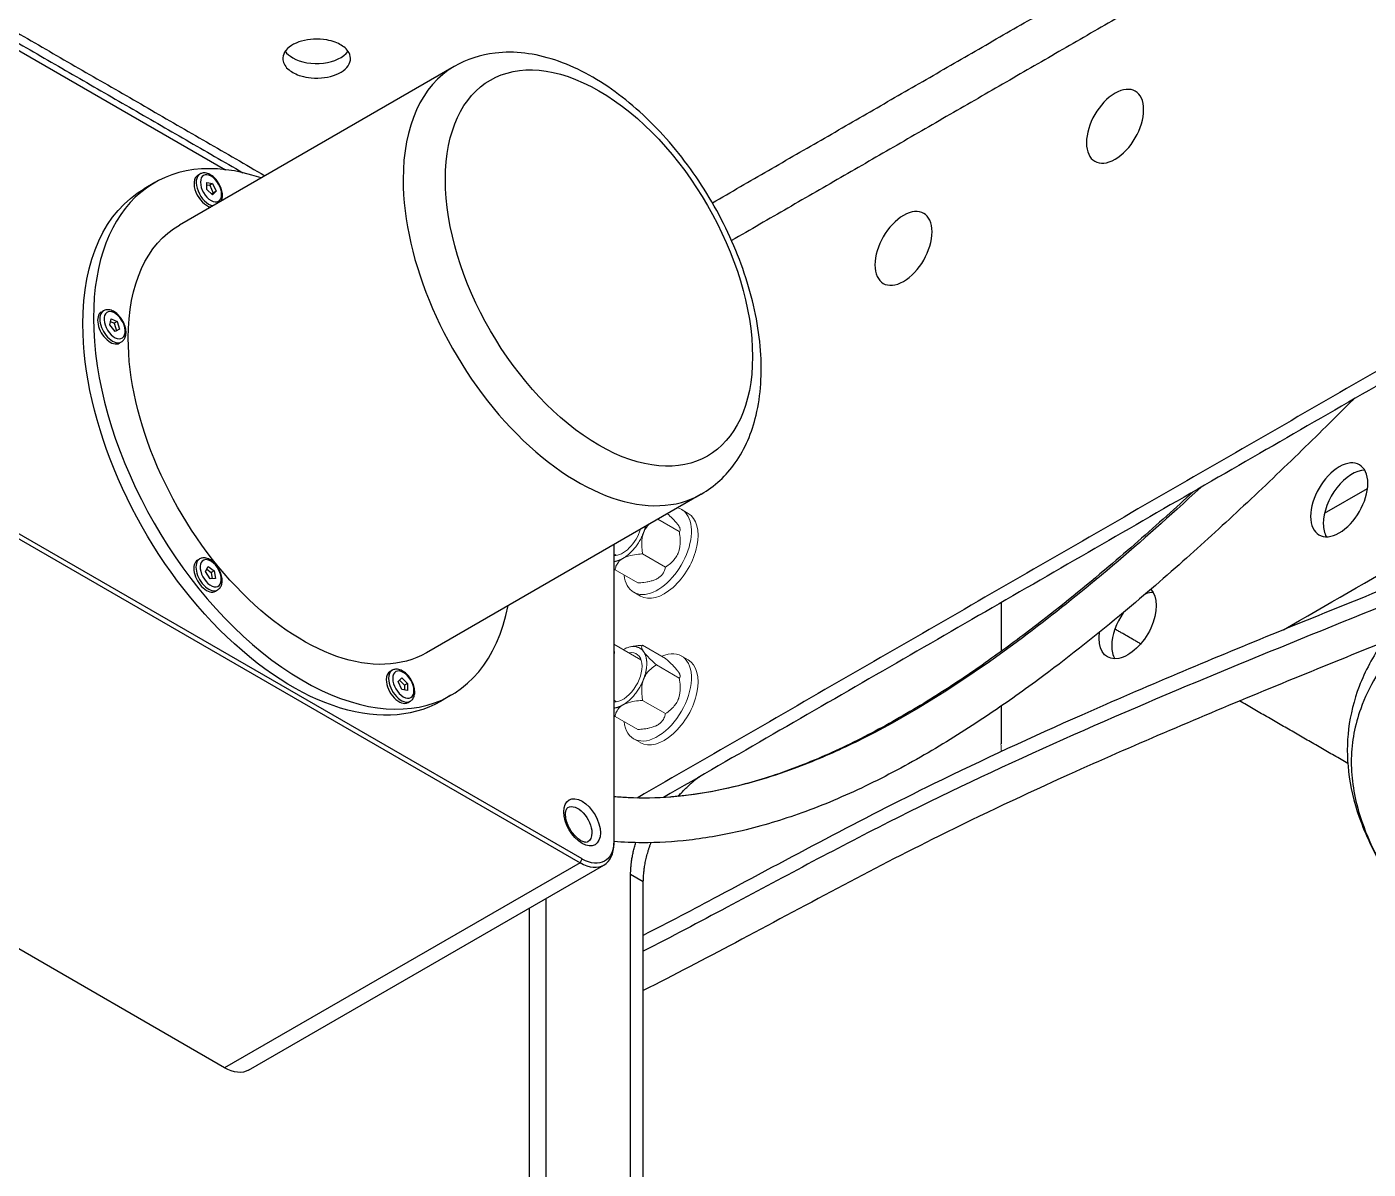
# Model space of a CAD drawing. Header units: millimetres. Extents: x 0 to 8410, y 0 to 5940.
# Drawn here: x 1125.6 to 1522.6, y 4687 to 5025.3 of the extents above; entities that cross this region are included whole.
import ezdxf

# ---------------------------------------------------------------- set-up
doc = ezdxf.new("R2010")
doc.units = ezdxf.units.MM
doc.header["$LTSCALE"] = 5
for name, color, linetype in [('EL3', 3, 'Continuous'), ('EL4', 4, 'Continuous'), ('EL7', 6, 'Continuous')]:
    doc.layers.add(name, color=color, linetype=linetype)

msp = doc.modelspace()

# ---------------------------------------------------------------- linework, layer by layer
at = {"color": 0, "linetype": 'Continuous', "lineweight": 0, "extrusion": (0.707107, 0.408248, 0.57735)}
for p, q in [((1319.38, 4882.39), (1321.37, 4881.25)), ((1312.39, 4879.52), (1318.71, 4875.87)), ((1318.91, 4876.9), (1319, 4876.65)), ((1299.37, 4869.29), (1300.19, 4868.82)), ((1307.87, 4869.24), (1314.63, 4865.35)), ((1299.71, 4864.53), (1306.46, 4860.63)), ((1310.01, 4861.09), (1309.23, 4860.94)), ((1305.23, 4857.88), (1307.22, 4856.74)), ((1299.37, 4842.54), (1307.39, 4837.91)), ((1304.33, 4841.74), (1305.11, 4841.88)), ((1307.87, 4842.19), (1314.63, 4838.3)), ((1311.96, 4836.38), (1318.71, 4832.49)), ((1319.38, 4839.01), (1321.37, 4837.86)), ((1318.91, 4833.51), (1319, 4833.27)), ((1299.37, 4825.9), (1300.19, 4825.43)), ((1307.87, 4825.86), (1314.63, 4821.96)), ((1299.71, 4821.14), (1306.46, 4817.24)), ((1310.01, 4817.7), (1309.23, 4817.56)), ((1305.23, 4814.5), (1307.22, 4813.35))]:
    msp.add_line(p, q, dxfattribs=at)
at = {"color": 0, "linetype": 'Continuous', "lineweight": 0, "extrusion": (-1.16467e-16, 3.51927e-17, -1)}
msp.add_ellipse((1312.31, 4870.14), major_axis=(7.08, 12.26), ratio=0.57735, start_param=-0.155427, end_param=3.804057, dxfattribs=at)
at = {"color": 0, "linetype": 'Continuous', "lineweight": 0}
for centre, major_axis, start_param, end_param in [((1314.29, 4868.99), (-7.08, -12.26), 0, 3.141593), ((1302.03, 4876.07), (-4.01, -6.94), 0.29629, 1.959357), ((1302.03, 4832.69), (-4.01, -6.94), 0.29629, 3.595989), ((1314.29, 4825.6), (-7.08, -12.26), 0, 3.141593)]:
    msp.add_ellipse(centre, major_axis=major_axis, ratio=0.57735, start_param=start_param, end_param=end_param, dxfattribs=at)
at = {"color": 0, "linetype": 'Continuous', "lineweight": 0, "extrusion": (-1.44222e-16, -1.28814e-17, -1)}
msp.add_ellipse((1294.41, 4837.09), major_axis=(-3.6, -6.24), ratio=0.57735, start_param=-2.588319, end_param=-2.12407, dxfattribs=at)
at = {"color": 0, "linetype": 'Continuous', "lineweight": 0, "extrusion": (-3.05044e-16, 2.08167e-16, -1)}
msp.add_ellipse((1312.31, 4826.75), major_axis=(7.08, 12.26), ratio=0.57735, start_param=-0.662464, end_param=3.804057, dxfattribs=at)
at = {"color": 0, "linetype": 'Continuous', "lineweight": 0, "extrusion": (-1.57104e-16, 1.86852e-16, -1)}
msp.add_ellipse((1426.48, 4820.19), major_axis=(8.85, 15.34), ratio=0.57735, start_param=-2.516984, end_param=-2.356194, dxfattribs=at)
at = {"color": 0, "linetype": 'Continuous', "lineweight": 0}
for points, knots in [([(1315.21, 4881.15), (1315.72, 4880.68), (1316.22, 4880.2), (1317.29, 4879.13), (1317.83, 4878.55), (1318.27, 4877.98), (1318.31, 4877.92), (1318.37, 4877.85), (1318.39, 4877.83), (1318.41, 4877.79), (1318.42, 4877.78), (1318.42, 4877.77)], [0.461618, 0.461618, 0.461618, 0.461618, 1.688809, 1.688809, 3.321649, 3.321649, 3.493345, 3.493345, 3.568524, 3.568524, 3.601267, 3.601267, 3.601267, 3.601267]), ([(1309.74, 4877.99), (1309.2, 4877.42), (1308.72, 4876.76), (1308.32, 4875.91), (1308.28, 4875.82), (1308.22, 4875.69), (1308.2, 4875.65), (1308.18, 4875.58), (1308.17, 4875.55), (1308.16, 4875.52)], [1.837063, 1.837063, 1.837063, 1.837063, 3.321866, 3.321866, 3.490576, 3.490576, 3.567191, 3.567191, 3.617027, 3.617027, 3.617027, 3.617027]), ([(1318.44, 4877.74), (1318.45, 4877.73), (1318.46, 4877.72), (1318.49, 4877.68), (1318.51, 4877.65), (1318.55, 4877.59), (1318.57, 4877.56), (1318.64, 4877.45), (1318.69, 4877.36), (1318.82, 4877.11), (1318.89, 4876.96), (1319.01, 4876.57), (1319.01, 4876.37), (1318.91, 4876.07), (1318.82, 4875.96), (1318.71, 4875.87)], [3.632729, 3.632729, 3.632729, 3.632729, 3.681711, 3.681711, 3.769744, 3.769744, 3.879, 3.879, 4.187152, 4.187152, 4.851847, 4.851847, 6.118117, 6.118117, 7.216598, 7.216598, 7.216598, 7.216598]), ([(1318.71, 4875.87), (1318.75, 4875.66), (1318.78, 4875.44), (1318.92, 4874.47), (1319, 4873.69), (1319, 4871.95), (1318.89, 4870.99), (1318.57, 4869.98), (1318.54, 4869.89), (1318.49, 4869.76), (1318.48, 4869.71), (1318.46, 4869.65), (1318.45, 4869.64), (1318.44, 4869.62)], [0, 0, 0, 0, 0.377233, 0.377233, 1.687862, 1.687862, 3.321866, 3.321866, 3.490576, 3.490576, 3.567191, 3.567191, 3.601296, 3.601296, 3.601296, 3.601296]), ([(1308.16, 4875.52), (1308.15, 4875.52), (1308.15, 4875.52), (1308.14, 4875.48), (1308.13, 4875.45), (1308.1, 4875.38), (1308.08, 4875.33), (1308.03, 4875.18), (1308, 4875.07), (1307.92, 4874.81), (1307.87, 4874.65), (1307.73, 4874.05), (1307.67, 4873.6), (1307.54, 4872.02), (1307.62, 4870.74), (1307.87, 4869.24)], [3.617027, 3.617027, 3.617027, 3.617027, 3.622193, 3.622193, 3.679526, 3.679526, 3.764967, 3.764967, 3.953818, 3.953818, 4.235453, 4.235453, 4.997216, 4.997216, 6.914269, 6.914269, 6.914269, 6.914269]), ([(1302.03, 4867.9), (1302, 4867.89), (1301.98, 4867.87), (1301.91, 4867.83), (1301.87, 4867.81), (1301.76, 4867.74), (1301.69, 4867.69), (1301.52, 4867.57), (1301.42, 4867.5), (1301.1, 4867.24), (1300.9, 4867.04), (1300.4, 4866.43), (1300.16, 4866), (1299.86, 4865.22), (1299.77, 4864.87), (1299.71, 4864.53)], [3.615888, 3.615888, 3.615888, 3.615888, 3.680117, 3.680117, 3.771576, 3.771576, 3.957492, 3.957492, 4.224418, 4.224418, 4.899029, 4.899029, 6.19686, 6.19686, 7.216491, 7.216491, 7.216491, 7.216491]), ([(1307.87, 4869.24), (1307.65, 4869.23), (1307.42, 4869.21), (1306.42, 4869.13), (1305.64, 4869.03), (1304.02, 4868.72), (1303.18, 4868.48), (1302.38, 4868.09), (1302.31, 4868.05), (1302.19, 4867.99), (1302.15, 4867.97), (1302.08, 4867.94), (1302.06, 4867.92), (1302.03, 4867.9), (1302.03, 4867.9), (1302.03, 4867.9)], [0, 0, 0, 0, 0.390942, 0.390942, 1.70681, 1.70681, 3.290399, 3.290399, 3.458722, 3.458722, 3.550802, 3.550802, 3.615521, 3.615521, 3.615888, 3.615888, 3.615888, 3.615888]), ([(1318.42, 4869.57), (1318.41, 4869.54), (1318.4, 4869.52), (1318.37, 4869.44), (1318.35, 4869.4), (1318.29, 4869.25), (1318.25, 4869.15), (1318.13, 4868.91), (1318.06, 4868.77), (1317.76, 4868.26), (1317.52, 4867.91), (1316.6, 4866.78), (1315.74, 4866.05), (1314.63, 4865.35)], [3.632759, 3.632759, 3.632759, 3.632759, 3.679526, 3.679526, 3.764967, 3.764967, 3.953818, 3.953818, 4.235453, 4.235453, 4.997216, 4.997216, 6.914269, 6.914269, 6.914269, 6.914269]), ([(1314.63, 4865.35), (1314.6, 4865.21), (1314.58, 4865.08), (1314.43, 4864.5), (1314.26, 4864.06), (1313.72, 4863.12), (1313.3, 4862.63), (1312.63, 4862.17), (1312.57, 4862.13), (1312.46, 4862.06), (1312.43, 4862.04), (1312.37, 4862.01), (1312.35, 4861.99), (1312.33, 4861.98)], [0, 0, 0, 0, 0.390942, 0.390942, 1.70681, 1.70681, 3.290399, 3.290399, 3.458722, 3.458722, 3.550802, 3.550802, 3.600153, 3.600153, 3.600153, 3.600153]), ([(1312.29, 4861.96), (1312.27, 4861.95), (1312.25, 4861.94), (1312.19, 4861.9), (1312.15, 4861.88), (1312.02, 4861.82), (1311.94, 4861.77), (1311.73, 4861.68), (1311.61, 4861.62), (1311.15, 4861.43), (1310.81, 4861.32), (1309.75, 4861.03), (1309, 4860.89), (1307.67, 4860.72), (1307.06, 4860.67), (1306.46, 4860.63)], [3.631623, 3.631623, 3.631623, 3.631623, 3.680117, 3.680117, 3.771576, 3.771576, 3.957492, 3.957492, 4.224418, 4.224418, 4.899029, 4.899029, 6.19686, 6.19686, 7.216491, 7.216491, 7.216491, 7.216491]), ([(1305.11, 4841.88), (1305.43, 4841.94), (1305.76, 4841.99), (1306.67, 4842.1), (1307.28, 4842.16), (1307.87, 4842.19)], [5.632661, 5.632661, 5.632661, 5.632661, 6.19686, 6.19686, 7.216491, 7.216491, 7.216491, 7.216491]), ([(1307.87, 4842.19), (1307.84, 4842.16), (1307.8, 4842.13), (1307.66, 4841.97), (1307.59, 4841.82), (1307.59, 4841.35), (1307.7, 4841.01), (1308.02, 4840.51), (1308.05, 4840.47), (1308.09, 4840.39), (1308.11, 4840.37), (1308.14, 4840.34), (1308.15, 4840.32), (1308.16, 4840.31)], [0, 0, 0, 0, 0.377318, 0.377318, 1.688809, 1.688809, 3.321649, 3.321649, 3.493345, 3.493345, 3.568524, 3.568524, 3.616998, 3.616998, 3.616998, 3.616998]), ([(1308.16, 4840.31), (1308.16, 4840.3), (1308.16, 4840.3), (1308.17, 4840.28), (1308.18, 4840.27), (1308.22, 4840.22), (1308.24, 4840.19), (1308.28, 4840.13), (1308.31, 4840.1), (1308.41, 4839.97), (1308.49, 4839.87), (1308.75, 4839.54), (1308.96, 4839.31), (1309.6, 4838.62), (1310.08, 4838.13), (1311.03, 4837.23), (1311.49, 4836.81), (1311.96, 4836.38)], [3.616998, 3.616998, 3.616998, 3.616998, 3.623819, 3.623819, 3.681711, 3.681711, 3.769744, 3.769744, 3.879, 3.879, 4.187152, 4.187152, 4.851847, 4.851847, 6.118117, 6.118117, 7.216598, 7.216598, 7.216598, 7.216598]), ([(1311.96, 4836.38), (1311.8, 4836.28), (1311.64, 4836.18), (1310.94, 4835.7), (1310.4, 4835.27), (1309.29, 4834.17), (1308.76, 4833.46), (1308.32, 4832.52), (1308.28, 4832.43), (1308.22, 4832.3), (1308.2, 4832.26), (1308.18, 4832.19), (1308.17, 4832.17), (1308.16, 4832.14)], [0, 0, 0, 0, 0.377233, 0.377233, 1.687862, 1.687862, 3.321866, 3.321866, 3.490576, 3.490576, 3.567191, 3.567191, 3.617027, 3.617027, 3.617027, 3.617027]), ([(1314.63, 4838.3), (1314.79, 4838.15), (1314.95, 4838.01), (1315.65, 4837.36), (1316.19, 4836.85), (1317.29, 4835.75), (1317.83, 4835.17), (1318.27, 4834.59), (1318.31, 4834.54), (1318.37, 4834.46), (1318.39, 4834.44), (1318.41, 4834.41), (1318.42, 4834.4), (1318.42, 4834.39)], [0, 0, 0, 0, 0.377318, 0.377318, 1.688809, 1.688809, 3.321649, 3.321649, 3.493345, 3.493345, 3.568524, 3.568524, 3.601267, 3.601267, 3.601267, 3.601267]), ([(1318.44, 4834.36), (1318.45, 4834.34), (1318.46, 4834.33), (1318.49, 4834.29), (1318.51, 4834.26), (1318.55, 4834.21), (1318.57, 4834.18), (1318.64, 4834.06), (1318.69, 4833.98), (1318.82, 4833.73), (1318.89, 4833.58), (1319.01, 4833.18), (1319.01, 4832.98), (1318.91, 4832.68), (1318.82, 4832.57), (1318.71, 4832.49)], [3.632729, 3.632729, 3.632729, 3.632729, 3.681711, 3.681711, 3.769744, 3.769744, 3.879, 3.879, 4.187152, 4.187152, 4.851847, 4.851847, 6.118117, 6.118117, 7.216598, 7.216598, 7.216598, 7.216598]), ([(1318.71, 4832.49), (1318.75, 4832.27), (1318.78, 4832.05), (1318.92, 4831.08), (1319, 4830.3), (1319, 4828.56), (1318.89, 4827.61), (1318.57, 4826.6), (1318.54, 4826.51), (1318.49, 4826.37), (1318.48, 4826.33), (1318.46, 4826.27), (1318.45, 4826.25), (1318.44, 4826.23)], [0, 0, 0, 0, 0.377233, 0.377233, 1.687862, 1.687862, 3.321866, 3.321866, 3.490576, 3.490576, 3.567191, 3.567191, 3.601296, 3.601296, 3.601296, 3.601296]), ([(1308.16, 4832.14), (1308.15, 4832.14), (1308.15, 4832.13), (1308.14, 4832.1), (1308.13, 4832.07), (1308.1, 4831.99), (1308.08, 4831.94), (1308.03, 4831.79), (1308, 4831.69), (1307.92, 4831.42), (1307.87, 4831.26), (1307.73, 4830.66), (1307.67, 4830.22), (1307.54, 4828.63), (1307.62, 4827.35), (1307.87, 4825.86)], [3.617027, 3.617027, 3.617027, 3.617027, 3.622193, 3.622193, 3.679526, 3.679526, 3.764967, 3.764967, 3.953818, 3.953818, 4.235453, 4.235453, 4.997216, 4.997216, 6.914269, 6.914269, 6.914269, 6.914269]), ([(1302.03, 4824.52), (1302, 4824.5), (1301.98, 4824.49), (1301.91, 4824.45), (1301.87, 4824.43), (1301.76, 4824.36), (1301.69, 4824.31), (1301.52, 4824.19), (1301.42, 4824.11), (1301.1, 4823.85), (1300.9, 4823.65), (1300.4, 4823.04), (1300.16, 4822.61), (1299.86, 4821.84), (1299.77, 4821.49), (1299.71, 4821.14)], [3.615888, 3.615888, 3.615888, 3.615888, 3.680117, 3.680117, 3.771576, 3.771576, 3.957492, 3.957492, 4.224418, 4.224418, 4.899029, 4.899029, 6.19686, 6.19686, 7.216491, 7.216491, 7.216491, 7.216491]), ([(1307.87, 4825.86), (1307.65, 4825.84), (1307.42, 4825.83), (1306.42, 4825.74), (1305.64, 4825.65), (1304.02, 4825.33), (1303.18, 4825.09), (1302.38, 4824.71), (1302.31, 4824.67), (1302.19, 4824.61), (1302.15, 4824.59), (1302.08, 4824.55), (1302.06, 4824.53), (1302.03, 4824.52), (1302.03, 4824.52), (1302.03, 4824.52)], [0, 0, 0, 0, 0.390942, 0.390942, 1.70681, 1.70681, 3.290399, 3.290399, 3.458722, 3.458722, 3.550802, 3.550802, 3.615521, 3.615521, 3.615888, 3.615888, 3.615888, 3.615888]), ([(1318.42, 4826.18), (1318.41, 4826.15), (1318.4, 4826.13), (1318.37, 4826.06), (1318.35, 4826.01), (1318.29, 4825.87), (1318.25, 4825.77), (1318.13, 4825.53), (1318.06, 4825.39), (1317.76, 4824.87), (1317.52, 4824.53), (1316.6, 4823.4), (1315.74, 4822.66), (1314.63, 4821.96)], [3.632759, 3.632759, 3.632759, 3.632759, 3.679526, 3.679526, 3.764967, 3.764967, 3.953818, 3.953818, 4.235453, 4.235453, 4.997216, 4.997216, 6.914269, 6.914269, 6.914269, 6.914269]), ([(1314.63, 4821.96), (1314.6, 4821.83), (1314.58, 4821.69), (1314.43, 4821.12), (1314.26, 4820.67), (1313.72, 4819.73), (1313.3, 4819.25), (1312.63, 4818.79), (1312.57, 4818.74), (1312.46, 4818.68), (1312.43, 4818.66), (1312.37, 4818.62), (1312.35, 4818.61), (1312.33, 4818.6)], [0, 0, 0, 0, 0.390942, 0.390942, 1.70681, 1.70681, 3.290399, 3.290399, 3.458722, 3.458722, 3.550802, 3.550802, 3.600153, 3.600153, 3.600153, 3.600153]), ([(1312.29, 4818.57), (1312.27, 4818.56), (1312.25, 4818.55), (1312.19, 4818.52), (1312.15, 4818.5), (1312.02, 4818.43), (1311.94, 4818.39), (1311.73, 4818.29), (1311.61, 4818.24), (1311.15, 4818.05), (1310.81, 4817.93), (1309.75, 4817.64), (1309, 4817.51), (1307.67, 4817.33), (1307.06, 4817.28), (1306.46, 4817.24)], [3.631623, 3.631623, 3.631623, 3.631623, 3.680117, 3.680117, 3.771576, 3.771576, 3.957492, 3.957492, 4.224418, 4.224418, 4.899029, 4.899029, 6.19686, 6.19686, 7.216491, 7.216491, 7.216491, 7.216491])]:
    msp.add_open_spline(points, degree=3, knots=knots, dxfattribs=at)
for points, weights in [([(1308.16, 4875.52), (1308.53, 4876.48), (1308.76, 4877.42)], [0.868347502413, 0.88048259671, 0.902571685907]), ([(1302.03, 4867.9), (1306.11, 4870.26), (1308.16, 4875.52)], [1, 0.807007203691, 0.868347502413]), ([(1299.37, 4866.97), (1300.65, 4867.11), (1302.03, 4867.9)], [0.888497709851, 0.925089934215, 1]), ([(1308.16, 4840.31), (1306.16, 4843.15), (1302.16, 4840.93)], [0.868347502413, 0.808234467446, 0.992379216726]), ([(1309.1, 4836.77), (1309.1, 4838.96), (1308.16, 4840.31)], [1, 0.900099577495, 0.868347502413]), ([(1308.16, 4832.14), (1309.1, 4834.58), (1309.1, 4836.77)], [0.868347502413, 0.900099577495, 1]), ([(1302.03, 4824.52), (1306.11, 4826.88), (1308.16, 4832.14)], [1, 0.807007203691, 0.868347502413]), ([(1299.37, 4823.58), (1300.65, 4823.72), (1302.03, 4824.52)], [0.888497709851, 0.925089934215, 1])]:
    msp.add_rational_spline(points, weights, degree=2, dxfattribs=at)
for points in [[(1299.71, 4864.53), (1299.59, 4864.63), (1299.48, 4864.73), (1299.37, 4864.84)], [(1299.71, 4821.14), (1299.59, 4821.25), (1299.48, 4821.35), (1299.37, 4821.45)]]:
    msp.add_open_spline(points, degree=3, dxfattribs=at)
at = {"layer": 'EL3', "extrusion": (0.707107, 0.408248, 0.57735)}
for p, q in [((1115.84, 5022.6), (1184.4, 4983.02)), ((1252.13, 5013.6), (1170.75, 4966.61)), ((1163.48, 4979.2), (1160.35, 4977.39)), ((1176.19, 4981.36), (1176.83, 4981.73)), ((1178.87, 4979.25), (1180.59, 4978.91)), ((1178.87, 4977.17), (1178.87, 4979.25)), ((1178.87, 4978.58), (1179.72, 4978.41)), ((1180.59, 4975.53), (1178.87, 4977.17)), ((1180.59, 4978.91), (1179.72, 4978.41)), ((1179.72, 4978.41), (1180.79, 4976.11)), ((1180.79, 4976.11), (1180.4, 4975.72)), ((1180.59, 4978.91), (1181.65, 4976.61)), ((1181.65, 4976.61), (1180.59, 4975.53)), ((1181.65, 4976.61), (1180.79, 4976.11)), ((1147.64, 4940.86), (1148.29, 4941.23)), ((1150.17, 4937.08), (1150.54, 4938.9)), ((1151.73, 4935.14), (1150.17, 4937.08)), ((1150.37, 4938.08), (1151.47, 4937.58)), ((1150.54, 4938.9), (1152.34, 4938.08)), ((1152.34, 4938.08), (1151.47, 4937.58)), ((1151.47, 4937.58), (1152.18, 4935.34)), ((1153.07, 4935.76), (1151.73, 4935.14)), ((1152.34, 4938.08), (1153.07, 4935.76)), ((1152.95, 4931.66), (1153.6, 4932.03)), ((1325.25, 4886.95), (1243.87, 4839.96)), ((1115.22, 4878.35), (1289.35, 4777.81)), ((1289.97, 4778.9), (1115.84, 4879.43)), ((1299.37, 4872), (1299.37, 4784.32)), ((1176.11, 4867.39), (1176.75, 4867.76)), ((1178.53, 4864.02), (1179.27, 4865.5)), ((1179.87, 4861.85), (1178.53, 4864.02)), ((1178.86, 4864.68), (1180.19, 4863.74)), ((1179.27, 4865.5), (1181.06, 4864.24)), ((1181.06, 4864.24), (1180.19, 4863.74)), ((1181.06, 4864.24), (1181.44, 4861.99)), ((1181.44, 4861.99), (1179.87, 4861.85)), ((1180.19, 4863.74), (1180.5, 4861.91)), ((1181.42, 4858.19), (1182.06, 4858.56)), ((1233.12, 4834.42), (1233.76, 4834.79)), ((1235.51, 4831.44), (1236.57, 4832.51)), ((1236.57, 4832.51), (1238.29, 4830.87)), ((1236.57, 4829.14), (1235.51, 4831.44)), ((1235.9, 4831.83), (1237.42, 4830.37)), ((1238.29, 4828.79), (1236.57, 4829.14)), ((1238.29, 4830.87), (1237.42, 4830.37)), ((1237.42, 4830.37), (1237.42, 4828.97)), ((1238.29, 4830.87), (1238.29, 4828.79)), ((1238.43, 4825.21), (1239.07, 4825.59)), ((1251.14, 4827.37), (1248.01, 4825.57)), ((1184.13, 4717.07), (1010, 4817.6)), ((1299.37, 4784.32), (1299.37, 4783.6)), ((1289.35, 4777.81), (1184.13, 4717.07)), ((1191.22, 4716.37), (1296.43, 4777.11)), ((1289.35, 4777.81), (1289.97, 4778.9))]:
    msp.add_line(p, q, dxfattribs=at)
at = {"layer": 'EL3', "extrusion": (1.9899e-16, 2.10451e-16, -1)}
msp.add_ellipse((1294.95, 4953.89), major_axis=(32.13, -55.66), ratio=0.57735, start_param=-3.926991, end_param=2.356194, dxfattribs=at)
at = {"layer": 'EL3'}
for centre, major_axis, start_param, end_param in [((1288.69, 4950.27), (-36.56, 63.33), 0, 0.785398), ((1207.31, 4903.29), (-43.83, 75.91), -0.584152, 0.785398), ((1178.85, 4976.76), (-2.66, 4.6), 0, 2.672435), ((1179.49, 4977.13), (-2.66, 4.6), 0, 2.672435), ((1288.69, 4950.27), (36.56, -63.33), -2.356194, 0), ((1150.3, 4936.26), (-2.66, 4.6), 0, 3.141593), ((1150.94, 4936.63), (-2.66, 4.6), 0, 3.141593), ((1207.31, 4903.29), (43.83, -75.91), -2.356194, 0.584152), ((1178.76, 4862.79), (-2.66, 4.6), 0, 3.141593), ((1179.41, 4863.16), (-2.66, 4.6), 0, 3.141593), ((1235.77, 4829.82), (-2.66, 4.6), 0, 0.785398), ((1236.42, 4830.19), (-2.66, 4.6), 0, 0.785398), ((1236.42, 4830.19), (2.66, -4.6), -2.356194, 0), ((1235.77, 4829.82), (2.66, -4.6), -2.356194, 0), ((1289.96, 4789.77), (3.83, -6.63), -5.497787, 0.785398), ((1289.35, 4789.38), (7.08, -12.27), -0.785398, 0.785398)]:
    msp.add_ellipse(centre, major_axis=major_axis, ratio=0.57735, start_param=start_param, end_param=end_param, dxfattribs=at)
at = {"layer": 'EL3', "extrusion": (1.11084e-16, 2.96415e-17, -1)}
msp.add_ellipse((1180.12, 4977.49), major_axis=(-2.21, 3.83), ratio=0.57735, start_param=-3.926991, end_param=2.356194, dxfattribs=at)
at = {"layer": 'EL3', "extrusion": (3.9203e-16, 9.81409e-17, -1)}
msp.add_ellipse((1204.18, 4901.48), major_axis=(-43.83, 75.91), ratio=0.57735, start_param=-0.785398, end_param=0, dxfattribs=at)
at = {"layer": 'EL3', "extrusion": (7.58296e-17, -2.03185e-17, -1)}
msp.add_ellipse((1207.31, 4903.29), major_axis=(-36.56, 63.33), ratio=0.57735, start_param=-0.785398, end_param=0, dxfattribs=at)
at = {"layer": 'EL3', "extrusion": (2.61716e-16, 1.01806e-16, -1)}
msp.add_ellipse((1151.57, 4936.99), major_axis=(-2.21, 3.83), ratio=0.57735, start_param=-4.974188, end_param=1.308997, dxfattribs=at)
at = {"layer": 'EL3', "extrusion": (1.96126e-16, 1.04389e-16, -1)}
msp.add_ellipse((1204.18, 4901.48), major_axis=(43.83, -75.91), ratio=0.57735, start_param=0, end_param=2.356194, dxfattribs=at)
at = {"layer": 'EL3', "extrusion": (1.06783e-16, 3.70903e-17, -1)}
msp.add_ellipse((1207.31, 4903.29), major_axis=(36.56, -63.33), ratio=0.57735, start_param=0, end_param=2.356194, dxfattribs=at)
at = {"layer": 'EL3', "extrusion": (1.81654e-16, 1.29455e-16, -1)}
msp.add_ellipse((1180.03, 4863.52), major_axis=(2.21, -3.83), ratio=0.57735, start_param=-2.879793, end_param=3.403392, dxfattribs=at)
at = {"layer": 'EL3', "extrusion": (9.82642e-17, 5.1846e-17, -1)}
msp.add_ellipse((1237.04, 4830.55), major_axis=(2.21, -3.83), ratio=0.57735, start_param=-3.926991, end_param=2.356194, dxfattribs=at)
at = {"layer": 'EL3', "extrusion": (1.86268e-16, 1.04405e-17, -1)}
msp.add_ellipse((1288.71, 4789.05), major_axis=(-2.94, 5.1), ratio=0.57735, start_param=0, end_param=2.356194, dxfattribs=at)
at = {"layer": 'EL3', "extrusion": (2.00772e-16, 9.63424e-17, -1)}
msp.add_ellipse((1288.71, 4789.05), major_axis=(2.94, -5.1), ratio=0.57735, start_param=-0.785398, end_param=0, dxfattribs=at)
at = {"layer": 'EL3', "extrusion": (1.23904e-16, 7.43708e-18, -1)}
msp.add_ellipse((1289.97, 4789.74), major_axis=(6.64, -11.5), ratio=0.57735, start_param=-0.785398, end_param=0.785398, dxfattribs=at)
at = {"layer": 'EL3', "extrusion": (1.90481e-16, 3.14328e-18, -1)}
msp.add_ellipse((1184.13, 4728.64), major_axis=(7.08, -12.27), ratio=0.57735, start_param=0, end_param=0.785398, dxfattribs=at)
at = {"layer": 'EL3'}
for points, knots in [([(1325.25, 4886.95), (1329.21, 4889.23), (1332.62, 4892.43), (1338.19, 4900.33), (1340.22, 4905.14), (1342.89, 4916.28), (1343.28, 4922.75), (1342.26, 4936.48), (1340.77, 4943.77), (1336.09, 4958.24), (1332.93, 4965.41), (1325.26, 4978.99), (1320.77, 4985.4), (1310.85, 4996.9), (1305.41, 5001.98), (1293.97, 5010.29), (1287.97, 5013.51), (1275.98, 5017.45), (1269.97, 5018.24), (1259.93, 5017.05), (1255.81, 5015.72), (1252.13, 5013.6)], [2.356194, 2.356194, 2.356194, 2.356194, 2.617553, 2.617553, 2.903264, 2.903264, 3.230946, 3.230946, 3.57174, 3.57174, 3.909855, 3.909855, 4.246167, 4.246167, 4.583953, 4.583953, 4.924707, 4.924707, 5.254812, 5.254812, 5.497787, 5.497787, 5.497787, 5.497787]), ([(1183.24, 4973.82), (1183.29, 4973.94), (1183.33, 4974.07), (1183.48, 4974.63), (1183.52, 4975.09), (1183.48, 4976.09), (1183.38, 4976.62), (1183.05, 4977.68), (1182.83, 4978.2), (1182.28, 4979.2), (1181.96, 4979.67), (1181.24, 4980.51), (1180.84, 4980.89), (1180, 4981.5), (1179.55, 4981.74), (1178.65, 4982.04), (1178.19, 4982.09), (1177.43, 4982), (1177.11, 4981.9), (1176.83, 4981.73)], [5.919458, 5.919458, 5.919458, 5.919458, 6.015649, 6.015649, 6.339201, 6.339201, 6.687531, 6.687531, 7.033554, 7.033554, 7.376828, 7.376828, 7.721957, 7.721957, 8.070741, 8.070741, 8.401617, 8.401617, 8.63938, 8.63938, 8.63938, 8.63938]), ([(1153.6, 4932.03), (1153.89, 4932.2), (1154.14, 4932.43), (1154.56, 4932.99), (1154.72, 4933.33), (1154.93, 4934.13), (1154.98, 4934.59), (1154.93, 4935.58), (1154.83, 4936.12), (1154.51, 4937.18), (1154.28, 4937.7), (1153.74, 4938.7), (1153.41, 4939.16), (1152.69, 4940.01), (1152.3, 4940.38), (1151.45, 4941), (1151, 4941.24), (1150.1, 4941.53), (1149.65, 4941.59), (1148.88, 4941.5), (1148.57, 4941.39), (1148.29, 4941.23)], [4.45059, 4.45059, 4.45059, 4.45059, 4.697166, 4.697166, 4.968451, 4.968451, 5.292004, 5.292004, 5.640334, 5.640334, 5.986356, 5.986356, 6.329631, 6.329631, 6.67476, 6.67476, 7.023544, 7.023544, 7.354419, 7.354419, 7.592182, 7.592182, 7.592182, 7.592182]), ([(1182.06, 4858.56), (1182.35, 4858.73), (1182.61, 4858.96), (1183.03, 4859.52), (1183.18, 4859.86), (1183.4, 4860.66), (1183.44, 4861.12), (1183.39, 4862.11), (1183.29, 4862.65), (1182.97, 4863.7), (1182.75, 4864.23), (1182.2, 4865.22), (1181.88, 4865.69), (1181.16, 4866.54), (1180.76, 4866.91), (1179.92, 4867.53), (1179.47, 4867.77), (1178.57, 4868.06), (1178.11, 4868.12), (1177.35, 4868.02), (1177.03, 4867.92), (1176.75, 4867.76)], [3.403392, 3.403392, 3.403392, 3.403392, 3.649969, 3.649969, 3.921254, 3.921254, 4.244806, 4.244806, 4.593136, 4.593136, 4.939158, 4.939158, 5.282433, 5.282433, 5.627562, 5.627562, 5.976346, 5.976346, 6.307222, 6.307222, 6.544985, 6.544985, 6.544985, 6.544985]), ([(1239.07, 4825.59), (1239.37, 4825.75), (1239.62, 4825.99), (1240.04, 4826.55), (1240.19, 4826.89), (1240.41, 4827.69), (1240.45, 4828.15), (1240.4, 4829.14), (1240.3, 4829.68), (1239.98, 4830.73), (1239.76, 4831.26), (1239.21, 4832.25), (1238.89, 4832.72), (1238.17, 4833.57), (1237.77, 4833.94), (1236.93, 4834.56), (1236.48, 4834.8), (1235.58, 4835.09), (1235.12, 4835.15), (1234.36, 4835.05), (1234.04, 4834.95), (1233.76, 4834.79)], [2.356194, 2.356194, 2.356194, 2.356194, 2.602771, 2.602771, 2.874056, 2.874056, 3.197609, 3.197609, 3.545938, 3.545938, 3.891961, 3.891961, 4.235236, 4.235236, 4.580365, 4.580365, 4.929148, 4.929148, 5.260024, 5.260024, 5.497787, 5.497787, 5.497787, 5.497787]), ([(1291.65, 4783.95), (1291.53, 4783.88), (1291.39, 4783.83), (1290.9, 4783.82), (1290.56, 4783.88), (1289.83, 4784.19), (1289.45, 4784.39), (1288.67, 4784.96), (1288.27, 4785.31), (1287.48, 4786.16), (1287.1, 4786.64), (1286.41, 4787.7), (1286.1, 4788.27), (1285.6, 4789.42), (1285.4, 4790), (1285.14, 4791.09), (1285.08, 4791.61), (1285.06, 4792.5), (1285.1, 4792.88), (1285.26, 4793.49), (1285.36, 4793.71), (1285.57, 4794.01), (1285.66, 4794.09), (1285.77, 4794.15)], [3.926991, 3.926991, 3.926991, 3.926991, 4.24115, 4.24115, 4.568316, 4.568316, 4.838731, 4.838731, 5.114841, 5.114841, 5.399565, 5.399565, 5.688809, 5.688809, 5.977162, 5.977162, 6.259222, 6.259222, 6.532021, 6.532021, 6.806299, 6.806299, 7.068583, 7.068583, 7.068583, 7.068583])]:
    msp.add_open_spline(points, degree=3, knots=knots, dxfattribs=at)
at = {"layer": 'EL4', "extrusion": (0.707107, 0.408248, 0.57735)}
for p, q in [((1509.75, 4881.29), (1522.45, 4888.62)), ((1308.08, 4772.09), (1304.32, 4774.26))]:
    msp.add_line(p, q, dxfattribs=at)
at = {"layer": 'EL4'}
for centre, major_axis, start_param, end_param in [((1211.38, 5020.25), (-10.03, 0), 0.383947, 0.785398), ((1211.38, 5020.25), (10.03, 0), -2.356194, -0.383947), ((1517.84, 4883.08), (5.99, 10.37), 0.319196, 2.356194), ((1517.84, 4883.08), (-5.99, -10.37), -0.785398, -0.319196), ((1455.22, 4846.93), (5.99, 10.37), 0.319196, 0.59954), ((1455.22, 4846.93), (-5.99, -10.37), -1.714267, -0.785398), ((1455.22, 4846.93), (-5.99, -10.37), -0.785398, -0.319196)]:
    msp.add_ellipse(centre, major_axis=major_axis, ratio=0.57735, start_param=start_param, end_param=end_param, dxfattribs=at)
at = {"layer": 'EL4', "extrusion": (-6.4674e-17, 6.93889e-17, -1)}
msp.add_ellipse((1447.72, 4995.88), major_axis=(-5.99, -10.37), ratio=0.57735, start_param=-5.497787, end_param=0.785398, dxfattribs=at)
at = {"layer": 'EL4', "extrusion": (-1.92296e-16, 1.48742e-17, -1)}
msp.add_ellipse((1385.1, 4959.72), major_axis=(-5.99, -10.37), ratio=0.57735, start_param=-5.497787, end_param=0.785398, dxfattribs=at)
at = {"layer": 'EL4', "extrusion": (-6.09555e-17, 1.31341e-16, -1)}
msp.add_ellipse((1514.08, 4885.25), major_axis=(-5.99, -10.37), ratio=0.57735, start_param=-5.497787, end_param=0.785398, dxfattribs=at)
at = {"layer": 'EL4', "extrusion": (-1.40504e-16, 4.90704e-17, -1)}
msp.add_ellipse((1451.46, 4849.1), major_axis=(5.99, 10.37), ratio=0.57735, start_param=0.162162, end_param=3.926991, dxfattribs=at)
at = {"layer": 'EL4', "extrusion": (-8.49925e-17, 1.45219e-16, -1)}
msp.add_ellipse((1451.46, 4849.1), major_axis=(5.99, 10.37), ratio=0.57735, start_param=-2.356194, end_param=-2.173581, dxfattribs=at)
at = {"layer": 'EL4'}
for points in [[(1212.91, 5155.17), (951.03, 5003.97)], [(1216.66, 5153), (947.34, 4997.5)], [(1055.12, 5059.73), (1189.56, 4982.11)], [(1057.62, 5061.18), (1196.08, 4981.24)], [(1328.52, 4973.21), (1461.33, 5049.88)], [(1467.59, 5039.04), (1334.21, 4962.03)], [(1497.55, 4846.76), (1804.28, 5023.85)], [(1569.81, 4949.11), (1306.27, 4796.96)], [(1573.56, 4946.94), (1314.05, 4797.11)], [(1413.96, 4854.79), (1413.96, 4840.31)], [(1455.3, 4842.6), (1447.67, 4847)], [(1516.62, 4807.2), (1484.59, 4825.69)], [(1413.96, 4824.12), (1413.96, 4812.96)], [(1304.32, 4684.6), (1304.32, 4774.26)], [(1308.08, 4682.43), (1308.08, 4772.09)], [(1279.28, 4540.02), (1279.28, 4767.21)], [(1274.27, 4764.31), (1274.27, 4540.02)]]:
    msp.add_open_spline(points, degree=1, dxfattribs=at)
msp.add_open_spline([(1201.96, 5013.93), (1201.63, 5014.46), (1201.43, 5015.01), (1201.29, 5016.33), (1201.47, 5017.1), (1202.34, 5018.54), (1203.02, 5019.21), (1204.76, 5020.33), (1205.79, 5020.78), (1208.02, 5021.42), (1209.21, 5021.61), (1211.75, 5021.75), (1213.1, 5021.67), (1215.27, 5021.28), (1216.12, 5021.05), (1217.55, 5020.5), (1218.14, 5020.22), (1219.22, 5019.56), (1219.7, 5019.19), (1220.6, 5018.28), (1220.97, 5017.72), (1221.46, 5016.4), (1221.49, 5015.63), (1221.02, 5014.13), (1220.52, 5013.41), (1219.1, 5012.14), (1218.18, 5011.6), (1216.1, 5010.76), (1214.96, 5010.46), (1212.46, 5010.11), (1211.11, 5010.08), (1208.73, 5010.3), (1207.7, 5010.49), (1206.03, 5011), (1205.35, 5011.27), (1204.17, 5011.87), (1203.65, 5012.2), (1202.69, 5012.98), (1202.27, 5013.45), (1201.96, 5013.93)], degree=3, knots=[-35.672464, -35.672464, -35.672464, -35.672464, -34.028196, -34.028196, -31.791193, -31.791193, -29.542101, -29.542101, -27.38087, -27.38087, -25.31115, -25.31115, -23.048219, -23.048219, -21.457269, -21.457269, -20.146717, -20.146717, -18.798348, -18.798348, -17.067727, -17.067727, -14.836909, -14.836909, -12.591115, -12.591115, -10.3879, -10.3879, -8.284596, -8.284596, -6.029279, -6.029279, -4.202911, -4.202911, -2.823529, -2.823529, -1.52566, -1.52566, 0, 0, 0, 0], dxfattribs=at)
for points, weights in [([(1318.42, 4797.45), (1321.42, 4800.93), (1324.76, 4803.29)], [0.875691342766, 0.901632532371, 0.957993933376]), ([(1304.32, 4774.26), (1304.32, 4778.74), (1305.86, 4783.75)], [1, 0.921182481413, 0.884789248384]), ([(1308.08, 4772.09), (1308.08, 4777.59), (1310.35, 4783.74)], [1, 0.904945421037, 0.871595096159])]:
    msp.add_rational_spline(points, weights, degree=2, dxfattribs=at)
at = {"layer": 'EL7'}
for points, knots in [([(2062.66, 4989.16), (2065.92, 4991.04), (2069.33, 4992.6), (2077.34, 4995.49), (2082.01, 4996.66), (2093.44, 4998.64), (2100.29, 4999.1), (2112.12, 4999.23), (2117.18, 4999.06), (2127.02, 4998.55), (2131.77, 4998.21), (2139.56, 4997.78), (2142.74, 4997.65), (2148.16, 4997.72), (2150.47, 4997.85), (2154.26, 4998.52), (2155.78, 4998.91), (2158.74, 5000.21), (2160.22, 5001.13), (2163.04, 5004.05), (2164.1, 5006.21), (2164.98, 5010.64), (2164.74, 5012.84), (2163.7, 5016.98), (2162.84, 5018.97), (2160.01, 5024.25), (2157.65, 5027.58), (2151.35, 5035.24), (2147.22, 5039.61), (2136.69, 5049.74), (2130, 5055.58), (2118.04, 5065.2), (2113.24, 5068.89), (2102.77, 5076.58), (2097.07, 5080.58), (2085.06, 5088.6), (2078.74, 5092.62), (2065.93, 5100.34), (2059.46, 5104.04), (2046.86, 5110.81), (2040.74, 5113.91), (2029.18, 5119.37), (2023.75, 5121.77), (2013.64, 5125.91), (2008.97, 5127.69), (1996.33, 5132.09), (1988.41, 5134.4), (1974.91, 5137.39), (1969.23, 5138.35), (1959.24, 5139.37), (1954.88, 5139.57), (1946.67, 5139.46), (1942.81, 5139.18), (1935.11, 5138.21), (1931.29, 5137.49), (1923.48, 5135.54), (1919.52, 5134.28), (1911.2, 5131.07), (1906.89, 5129.04), (1897.52, 5123.92), (1892.54, 5120.67), (1881.1, 5112.17), (1874.82, 5106.63), (1863.68, 5095.61), (1858.74, 5090.26), (1845.5, 5075.04), (1837.43, 5064.81), (1823.39, 5047.02), (1817.41, 5039.44), (1805.07, 5024.6), (1798.68, 5017.39), (1783.81, 5001.95), (1775.25, 4993.88), (1757.46, 4978.5), (1748.23, 4971.21), (1728.7, 4956.99), (1718.38, 4950.09), (1695.95, 4936.2), (1683.78, 4929.28), (1656.04, 4914.59), (1640.32, 4906.97), (1600.04, 4888.6), (1575.02, 4878.21), (1531.26, 4860.41), (1512.76, 4853), (1475.48, 4837.72), (1456.7, 4829.86), (1423.25, 4815.04), (1408.59, 4808.28), (1372.54, 4790.63), (1351.29, 4779.09), (1322.84, 4763.96), (1315.45, 4760.06), (1308.08, 4756.28)], [0, 0, 0, 0, 8.770184, 8.770184, 19.9, 19.9, 35.50445, 35.50445, 47.536359, 47.536359, 60.065452, 60.065452, 69.831766, 69.831766, 78.035446, 78.035446, 83.58874, 83.58874, 88.703758, 88.703758, 94.993418, 94.993418, 102.179976, 102.179976, 109.760889, 109.760889, 122.107216, 122.107216, 136.417507, 136.417507, 153.596556, 153.596556, 164.055714, 164.055714, 175.339608, 175.339608, 187.004061, 187.004061, 198.391819, 198.391819, 208.880619, 208.880619, 218.130664, 218.130664, 226.112901, 226.112901, 239.841104, 239.841104, 250.075099, 250.075099, 258.280113, 258.280113, 265.944744, 265.944744, 273.924732, 273.924732, 282.684603, 282.684603, 292.878011, 292.878011, 305.635169, 305.635169, 323.385882, 323.385882, 338.484123, 338.484123, 364.88463, 364.88463, 384.539958, 384.539958, 404.779779, 404.779779, 429.942066, 429.942066, 455.299017, 455.299017, 482.00471, 482.00471, 511.812268, 511.812268, 548.31426, 548.31426, 603.285502, 603.285502, 642.596157, 642.596157, 681.906812, 681.906812, 712.512791, 712.512791, 757.39211, 757.39211, 773.179826, 773.179826, 773.179826, 773.179826]), ([(2163.77, 5005.88), (2164.11, 5006.67), (2164.25, 5007.59), (2164.19, 5008.61), (2164.09, 5010.34), (2163.44, 5012.37), (2162.29, 5014.65), (2161.23, 5016.78), (2159.73, 5019.12), (2157.86, 5021.64), (2154.4, 5026.29), (2149.65, 5031.53), (2143.88, 5037.13), (2138.86, 5042), (2133.06, 5047.16), (2126.64, 5052.44), (2115.6, 5061.54), (2102.72, 5071.04), (2088.78, 5080.22), (2078.41, 5087.05), (2067.45, 5093.7), (2056.2, 5099.87), (2047.84, 5104.45), (2039.31, 5108.78), (2030.73, 5112.7), (2024.36, 5115.62), (2017.96, 5118.33), (2011.58, 5120.76), (2008.17, 5122.06), (2004.76, 5123.29), (2001.37, 5124.43), (1997.52, 5125.73), (1993.69, 5126.91), (1989.88, 5127.97), (1984.29, 5129.53), (1978.75, 5130.82), (1973.29, 5131.8), (1967.97, 5132.75), (1962.73, 5133.41), (1957.6, 5133.73), (1952.58, 5134.03), (1947.71, 5134), (1942.99, 5133.66), (1938.59, 5133.34), (1934.33, 5132.76), (1930.22, 5131.92), (1926.37, 5131.15), (1922.65, 5130.16), (1919.06, 5128.98), (1912.41, 5126.81), (1906.18, 5124), (1900.27, 5120.68), (1895.13, 5117.8), (1890.23, 5114.53), (1885.52, 5110.96), (1877.42, 5104.82), (1869.86, 5097.77), (1862.62, 5090.15), (1857.23, 5084.48), (1852.02, 5078.49), (1846.89, 5072.33), (1839.35, 5063.27), (1832.01, 5053.84), (1824.61, 5044.49), (1817.38, 5035.36), (1810.11, 5026.31), (1802.57, 5017.75), (1789.05, 5002.41), (1774.59, 4988.56), (1759.31, 4975.88), (1746.02, 4964.84), (1732.1, 4954.69), (1717.66, 4945.24), (1692.81, 4928.99), (1666.38, 4914.79), (1638.79, 4901.65), (1618.27, 4891.87), (1597.11, 4882.68), (1575.5, 4873.67), (1543.73, 4860.43), (1510.99, 4847.58), (1477.9, 4833.83), (1445.62, 4820.41), (1413.01, 4806.13), (1380.7, 4789.79), (1364.62, 4781.66), (1348.7, 4773.06), (1332.87, 4764.62), (1324.59, 4760.2), (1316.32, 4755.82), (1308.08, 4751.58)], [92.564591, 92.564591, 92.564591, 92.564591, 98.556981, 98.556981, 98.556981, 108.696695, 108.696695, 108.696695, 118.171142, 118.171142, 118.171142, 135.663145, 135.663145, 135.663145, 150.887545, 150.887545, 150.887545, 177.069273, 177.069273, 177.069273, 196.544696, 196.544696, 196.544696, 211.031597, 211.031597, 211.031597, 221.807757, 221.807757, 221.807757, 227.573256, 227.573256, 227.573256, 234.112362, 234.112362, 234.112362, 243.72327, 243.72327, 243.72327, 253.102229, 253.102229, 253.102229, 262.29887, 262.29887, 262.29887, 270.89212, 270.89212, 270.89212, 278.921567, 278.921567, 278.921567, 293.745767, 293.745767, 293.745767, 306.648209, 306.648209, 306.648209, 328.836817, 328.836817, 328.836817, 345.341935, 345.341935, 345.341935, 369.600477, 369.600477, 369.600477, 393.273564, 393.273564, 393.273564, 435.734728, 435.734728, 435.734728, 472.691373, 472.691373, 472.691373, 536.24651, 536.24651, 536.24651, 583.522349, 583.522349, 583.522349, 653.006429, 653.006429, 653.006429, 720.813582, 720.813582, 720.813582, 754.559742, 754.559742, 754.559742, 772.228105, 772.228105, 772.228105, 772.228105]), ([(2150.21, 5010.84), (2150.2, 5010.84), (2150.11, 5011.61), (2149.2, 5013.66), (2148.63, 5014.72), (2146.89, 5017.49), (2145.59, 5019.29), (2141.93, 5023.82), (2139.38, 5026.67), (2132.54, 5033.66), (2127.96, 5037.95), (2116.15, 5048.18), (2108.55, 5054.26), (2095.18, 5064.11), (2089.85, 5067.87), (2078.52, 5075.5), (2072.49, 5079.36), (2060.2, 5086.83), (2053.94, 5090.44), (2041.71, 5097.08), (2035.75, 5100.14), (2024.5, 5105.51), (2019.21, 5107.88), (2009.45, 5111.92), (2004.96, 5113.65), (1992.96, 5117.89), (1985.54, 5120.08), (1973.25, 5122.88), (1968.25, 5123.76), (1959.72, 5124.72), (1956.13, 5124.94), (1949.49, 5124.99), (1946.41, 5124.84), (1940.3, 5124.25), (1937.28, 5123.79), (1931.06, 5122.5), (1927.89, 5121.64), (1921.12, 5119.39), (1917.56, 5117.93), (1909.64, 5114.1), (1905.34, 5111.6), (1895.25, 5104.81), (1889.57, 5100.2), (1879.43, 5090.86), (1874.92, 5086.27), (1863.26, 5073.54), (1856.21, 5064.98), (1843.2, 5048.68), (1837.24, 5041.02), (1821.99, 5021.98), (1812.46, 5010.71), (1793.91, 4991.46), (1785.08, 4983.14), (1766.7, 4967.25), (1757.12, 4959.68), (1736.81, 4944.89), (1726.05, 4937.71), (1702.6, 4923.21), (1689.84, 4915.99), (1660.61, 4900.59), (1644, 4892.6), (1600.52, 4872.93), (1573.21, 4861.72), (1527.13, 4843.06), (1508.6, 4835.62), (1471.41, 4820.24), (1452.74, 4812.31), (1421.23, 4798.08), (1408.36, 4792.03), (1375.45, 4775.7), (1355.44, 4764.8), (1326.26, 4749.3), (1317.19, 4744.54), (1308.08, 4739.95)], [98.116949, 98.116949, 98.116949, 98.116949, 106.919211, 106.919211, 113.147541, 113.147541, 121.251651, 121.251651, 131.847867, 131.847867, 145.689244, 145.689244, 163.577375, 163.577375, 174.518484, 174.518484, 186.027378, 186.027378, 197.436939, 197.436939, 208.053793, 208.053793, 217.444033, 217.444033, 225.51492, 225.51492, 239.271439, 239.271439, 249.215847, 249.215847, 256.927577, 256.927577, 263.942163, 263.942163, 271.229317, 271.229317, 279.294271, 279.294271, 288.838154, 288.838154, 301.023847, 301.023847, 318.174877, 318.174877, 332.458683, 332.458683, 355.714025, 355.714025, 375.369353, 375.369353, 404.903082, 404.903082, 429.881264, 429.881264, 455.308423, 455.308423, 482.346477, 482.346477, 512.833281, 512.833281, 550.722307, 550.722307, 610.077639, 610.077639, 649.388294, 649.388294, 688.698949, 688.698949, 715.935873, 715.935873, 758.634277, 758.634277, 777.862204, 777.862204, 777.862204, 777.862204]), ([(1518.26, 4915.01), (1512.9, 4909.63), (1507.48, 4904.26), (1496.3, 4893.4), (1490.54, 4887.91), (1479.15, 4877.28), (1473.52, 4872.14), (1461.65, 4861.59), (1455.39, 4856.18), (1441.18, 4844.38), (1433.18, 4838.06), (1419.99, 4828.31), (1414.86, 4824.69), (1403.97, 4817.39), (1398.21, 4813.76), (1386.24, 4806.78), (1380.03, 4803.46), (1367.56, 4797.49), (1361.3, 4794.84), (1349.15, 4790.46), (1343.28, 4788.68), (1332.14, 4786.04), (1326.89, 4785.11), (1317, 4783.97), (1312.38, 4783.71), (1304.96, 4783.73), (1302.16, 4783.85), (1299.37, 4784.07)], [618.351716, 618.351716, 618.351716, 618.351716, 632.529311, 632.529311, 647.171278, 647.171278, 661.058021, 661.058021, 676.019939, 676.019939, 694.574182, 694.574182, 706.223797, 706.223797, 719.120608, 719.120608, 732.831931, 732.831931, 746.502067, 746.502067, 759.224574, 759.224574, 770.543184, 770.543184, 780.482697, 780.482697, 786.508952, 786.508952, 786.508952, 786.508952]), ([(1473.09, 4888.93), (1470.77, 4886.79), (1468.44, 4884.65), (1466.09, 4882.52), (1457.75, 4874.96), (1449.19, 4867.48), (1440.47, 4860.28), (1432.88, 4854.02), (1425.17, 4847.96), (1417.38, 4842.24), (1403.98, 4832.41), (1390.32, 4823.58), (1376.59, 4816.39), (1371.42, 4813.68), (1366.24, 4811.2), (1361.06, 4808.99), (1358.29, 4807.81), (1355.52, 4806.71), (1352.75, 4805.68), (1349.06, 4804.32), (1345.38, 4803.1), (1341.7, 4802.03), (1334.47, 4799.93), (1327.26, 4798.44), (1320.11, 4797.63), (1318.7, 4797.47), (1317.29, 4797.34), (1315.89, 4797.23)], [649.920897, 649.920897, 649.920897, 649.920897, 655.880658, 655.880658, 655.880658, 677.047184, 677.047184, 677.047184, 695.469753, 695.469753, 695.469753, 727.151443, 727.151443, 727.151443, 739.078668, 739.078668, 739.078668, 745.45494, 745.45494, 745.45494, 753.954654, 753.954654, 753.954654, 770.655758, 770.655758, 770.655758, 773.9439, 773.9439, 773.9439, 773.9439]), ([(1470.85, 4887.64), (1468.25, 4885.25), (1465.65, 4882.87), (1457.38, 4875.44), (1451.67, 4870.42), (1438.87, 4859.56), (1431.76, 4853.77), (1420.14, 4844.83), (1415.67, 4841.51), (1406.21, 4834.78), (1401.21, 4831.39), (1390.76, 4824.71), (1385.31, 4821.46), (1374.19, 4815.34), (1368.51, 4812.5), (1357.24, 4807.48), (1351.64, 4805.29), (1340.81, 4801.74), (1335.58, 4800.33), (1325.62, 4798.3), (1320.89, 4797.62), (1311.99, 4796.93), (1307.8, 4796.85), (1302.21, 4797.11), (1300.79, 4797.21), (1299.37, 4797.34)], [651.243762, 651.243762, 651.243762, 651.243762, 657.764994, 657.764994, 671.757284, 671.757284, 688.778346, 688.778346, 699.314603, 699.314603, 711.005695, 711.005695, 723.683304, 723.683304, 736.895175, 736.895175, 749.98605, 749.98605, 762.363003, 762.363003, 773.691808, 773.691808, 783.874486, 783.874486, 787.377249, 787.377249, 787.377249, 787.377249]), ([(1535.54, 4846.47), (1534.99, 4845.9), (1534.45, 4845.33), (1533.92, 4844.76), (1530.4, 4840.92), (1527.37, 4836.96), (1524.92, 4832.84), (1523.09, 4829.78), (1521.58, 4826.63), (1520.43, 4823.4), (1518.72, 4818.66), (1517.77, 4813.73), (1517.66, 4808.59), (1517.56, 4803.59), (1518.26, 4798.39), (1519.83, 4792.99), (1520.98, 4789.03), (1522.59, 4784.97), (1524.62, 4780.92), (1527.47, 4775.25), (1531.15, 4769.58), (1535.59, 4764.22)], [443.471236, 443.471236, 443.471236, 443.471236, 445.510976, 445.510976, 445.510976, 459.123366, 459.123366, 459.123366, 469.249017, 469.249017, 469.249017, 484.131282, 484.131282, 484.131282, 498.654379, 498.654379, 498.654379, 509.296385, 509.296385, 509.296385, 524.168178, 524.168178, 524.168178, 524.168178]), ([(1526.86, 4842.96), (1524.06, 4838.86), (1521.73, 4834.55), (1518.44, 4825.96), (1517.37, 4821.72), (1516.36, 4813.27), (1516.35, 4809.07), (1517.36, 4800.36), (1518.42, 4795.84), (1521.84, 4786.04), (1524.35, 4780.77), (1530.96, 4769.86), (1535.22, 4764.26), (1544.85, 4754.16), (1550.15, 4749.62), (1560.97, 4742.36), (1566.31, 4739.47), (1576.75, 4735.24), (1581.73, 4733.73), (1589.91, 4732.11), (1592.94, 4731.69), (1596.05, 4731.44)], [455.430855, 455.430855, 455.430855, 455.430855, 468.229581, 468.229581, 479.676189, 479.676189, 490.378806, 490.378806, 501.541954, 501.541954, 514.435678, 514.435678, 528.811982, 528.811982, 542.343559, 542.343559, 553.679935, 553.679935, 563.050648, 563.050648, 568.394598, 568.394598, 568.394598, 568.394598])]:
    msp.add_open_spline(points, degree=3, knots=knots, dxfattribs=at)

doc.saveas('drawing.dxf')
